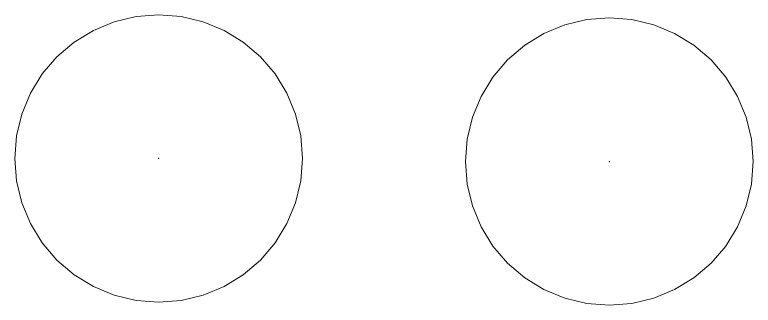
# Model space of a CAD drawing. Header units: metres. Extents: x 25504150 to 25508618, y 6694193 to 6702753.
# Drawn here: x 25506299.54 to 25506301.9, y 6696788.98 to 6696789.91 of the extents above; entities that cross this region are included whole.
import ezdxf

# ---------------------------------------------------------------- set-up
doc = ezdxf.new("R2010")
doc.units = ezdxf.units.M
doc.linetypes.add('Sewer_node', pattern=[0])
doc.linetypes.add('Viemarivarusteet', pattern=[0])
doc.layers.add('Sewer_node', color=7, linetype='Sewer_node', lineweight=0)
doc.layers.add('Viemarivarusteet', color=7, linetype='Viemarivarusteet', lineweight=0)

msp = doc.modelspace()

# ---------------------------------------------------------------- linework, layer by layer
at = {"layer": 'Sewer_node', "color": 46, "linetype": 'Continuous', "true_color": 0x7f5f00, "flags": 128}
for points, elevation in [([(25506300.46, 6696789.45), (25506300.4543, 6696789.522), (25506300.4375, 6696789.5921), (25506300.4099, 6696789.6588), (25506300.3721, 6696789.7204), (25506300.3253, 6696789.7753), (25506300.2704, 6696789.8221), (25506300.2088, 6696789.8599), (25506300.1421, 6696789.8875), (25506300.072, 6696789.9043), (25506300, 6696789.91), (25506299.928, 6696789.9043), (25506299.8579, 6696789.8875), (25506299.7912, 6696789.8599), (25506299.7296, 6696789.8221), (25506299.6747, 6696789.7753), (25506299.6279, 6696789.7204), (25506299.5901, 6696789.6588), (25506299.5625, 6696789.5921), (25506299.5457, 6696789.522), (25506299.54, 6696789.45), (25506299.5457, 6696789.378), (25506299.5625, 6696789.3079), (25506299.5901, 6696789.2412), (25506299.6279, 6696789.1796), (25506299.6747, 6696789.1247), (25506299.7296, 6696789.0779), (25506299.7912, 6696789.0401), (25506299.8579, 6696789.0125), (25506299.928, 6696788.9957), (25506300, 6696788.99), (25506300.072, 6696788.9957), (25506300.1421, 6696789.0125), (25506300.2088, 6696789.0401), (25506300.2704, 6696789.0779), (25506300.3253, 6696789.1247), (25506300.3721, 6696789.1796), (25506300.4099, 6696789.2412), (25506300.4375, 6696789.3079), (25506300.4543, 6696789.378)], 39.51), ([(25506301.9, 6696789.44), (25506301.8943, 6696789.512), (25506301.8775, 6696789.5821), (25506301.8499, 6696789.6488), (25506301.8121, 6696789.7104), (25506301.7653, 6696789.7653), (25506301.7104, 6696789.8121), (25506301.6488, 6696789.8499), (25506301.5821, 6696789.8775), (25506301.512, 6696789.8943), (25506301.44, 6696789.9), (25506301.368, 6696789.8943), (25506301.2979, 6696789.8775), (25506301.2312, 6696789.8499), (25506301.1696, 6696789.8121), (25506301.1147, 6696789.7653), (25506301.0679, 6696789.7104), (25506301.0301, 6696789.6488), (25506301.0025, 6696789.5821), (25506300.9857, 6696789.512), (25506300.98, 6696789.44), (25506300.9857, 6696789.368), (25506301.0025, 6696789.2979), (25506301.0301, 6696789.2312), (25506301.0679, 6696789.1696), (25506301.1147, 6696789.1147), (25506301.1696, 6696789.0679), (25506301.2312, 6696789.0301), (25506301.2979, 6696789.0025), (25506301.368, 6696788.9857), (25506301.44, 6696788.98), (25506301.512, 6696788.9857), (25506301.5821, 6696789.0025), (25506301.6488, 6696789.0301), (25506301.7104, 6696789.0679), (25506301.7653, 6696789.1147), (25506301.8121, 6696789.1696), (25506301.8499, 6696789.2312), (25506301.8775, 6696789.2979), (25506301.8943, 6696789.368)], 39.5)]:
    msp.add_lwpolyline(points, close=True, dxfattribs=dict(at, elevation=elevation))
at = {"layer": 'Viemarivarusteet', "color": 1}
for p in [(25506300, 6696789.45, 39.51), (25506301.44, 6696789.44, 39.5)]:
    msp.add_point(p, dxfattribs=at)

doc.saveas('drawing.dxf')
